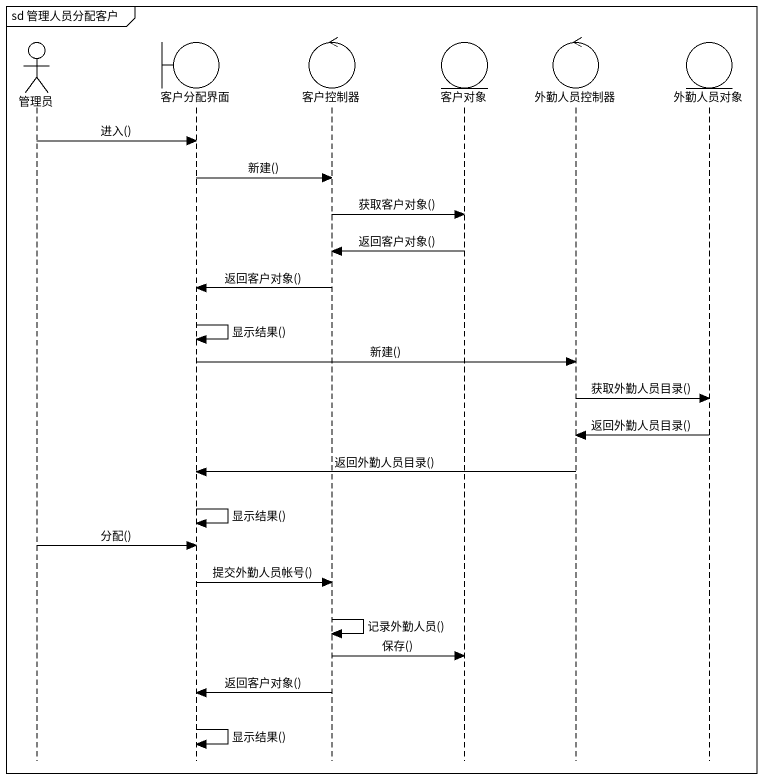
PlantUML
@startuml
mainframe sd 管理人员分配客户
hide footbox
actor 管理员
boundary 客户分配界面
control 客户控制器
entity 客户对象
control 外勤人员控制器
entity 外勤人员对象

管理员 -> 客户分配界面 : 进入()
客户分配界面 -> 客户控制器 : 新建()
客户控制器 -> 客户对象 : 获取客户对象()
客户对象 -> 客户控制器 : 返回客户对象()
客户控制器 -> 客户分配界面 : 返回客户对象()
客户分配界面 -> 客户分配界面 : 显示结果()
客户分配界面 -> 外勤人员控制器 : 新建()
外勤人员控制器 -> 外勤人员对象 : 获取外勤人员目录()
外勤人员对象 -> 外勤人员控制器 : 返回外勤人员目录()
外勤人员控制器 -> 客户分配界面 : 返回外勤人员目录()
客户分配界面 -> 客户分配界面 : 显示结果()
管理员 -> 客户分配界面 : 分配()
客户分配界面 -> 客户控制器 : 提交外勤人员帐号()
客户控制器 -> 客户控制器 : 记录外勤人员()
客户控制器 -> 客户对象 : 保存()
客户控制器 -> 客户分配界面 : 返回客户对象()
客户分配界面 -> 客户分配界面 : 显示结果()
@enduml
